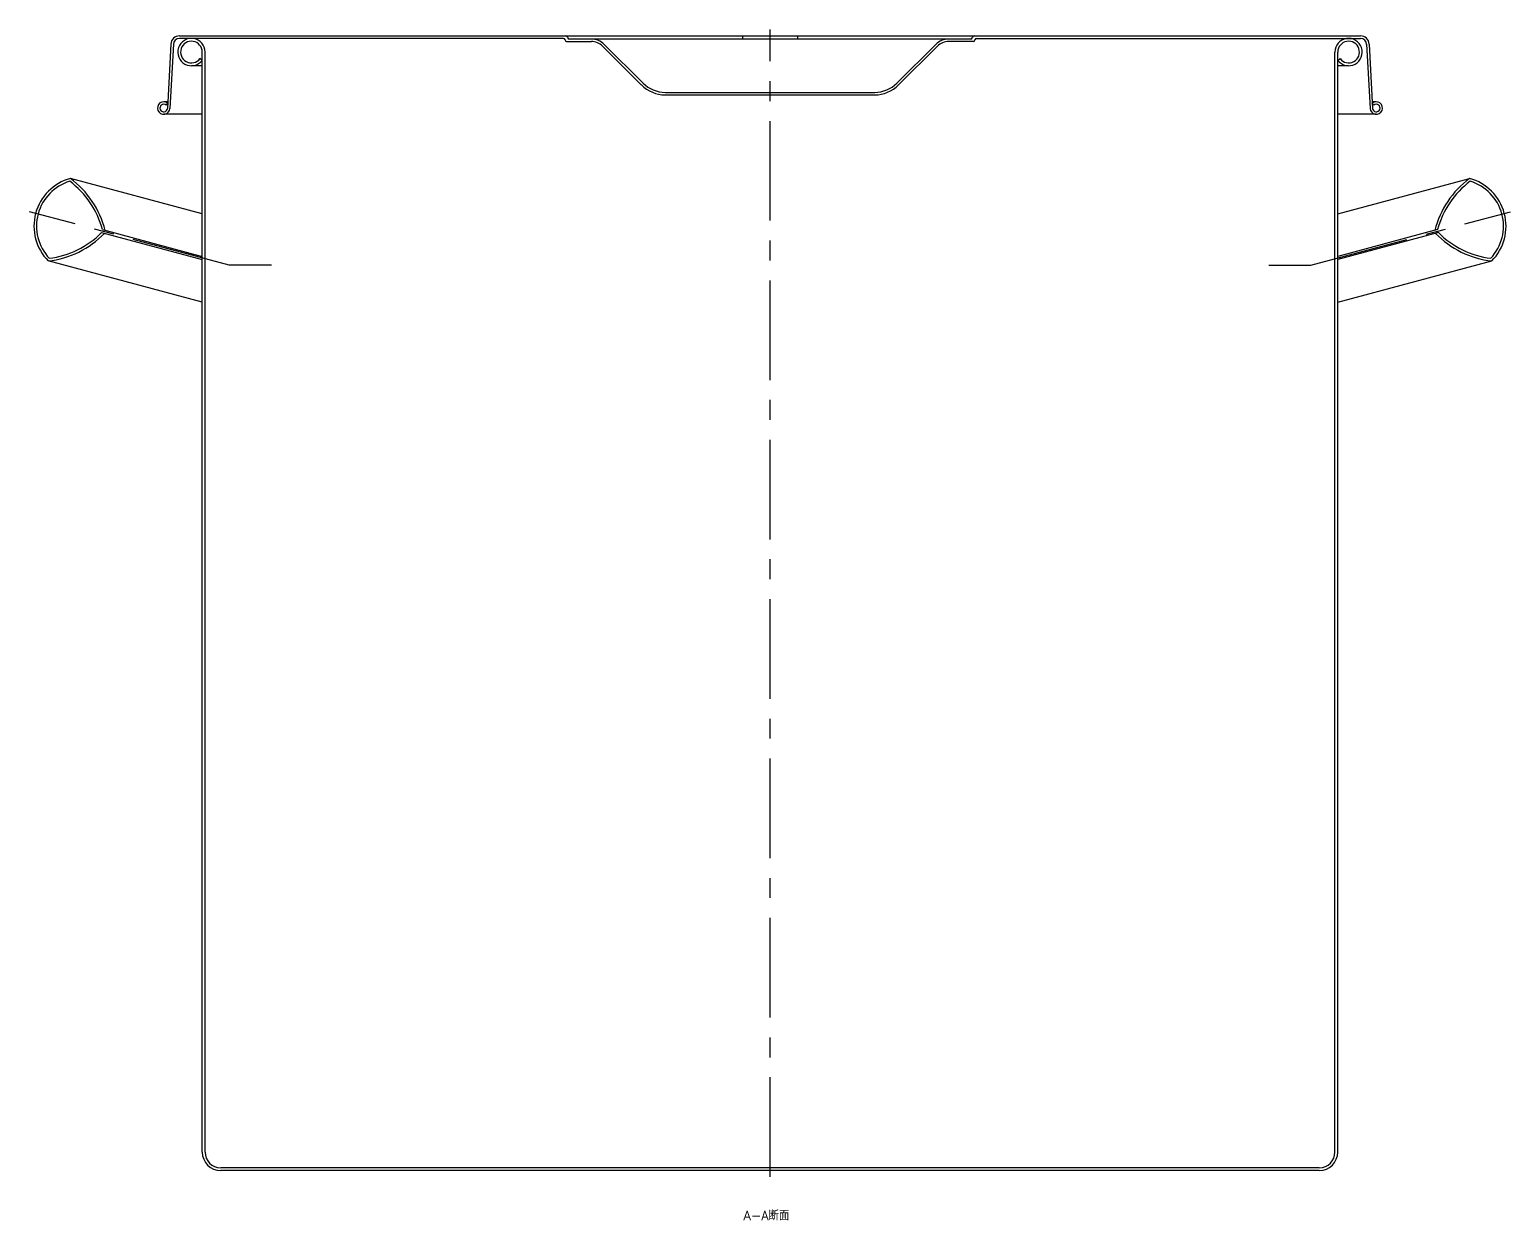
# Model space of a CAD drawing. Extents: x -247 to 740, y -678 to 197.
# Drawn here: x 268.7 to 740.5, y -638.5 to -258.9 of the extents above; entities that cross this region are included whole.
import ezdxf

# ---------------------------------------------------------------- set-up
doc = ezdxf.new("R2010")
doc.units = 0
doc.linetypes.add('CENTER', pattern=[50.8, 31.75, -6.35, 6.35, -6.35])
doc.layers.get('0').update_dxf_attribs({"linetype": 'CONTINUOUS'})
doc.layers.add('CENTER', color=1, linetype='CONTINUOUS')
doc.styles.get("Standard").update_dxf_attribs({"font": 'txt.shx', "height": 3, "bigfont": 'bigfont.shx'})

msp = doc.modelspace()

# ---------------------------------------------------------------- linework, layer by layer
at = {"color": 7, "linetype": 'CONTINUOUS'}
for p, q in [((313.67, -263.6), (312.6, -284.06)), ((314.47, -263.64), (313.39, -284.11)), ((316.46, -260.95), (692.67, -260.95)), ((438.77, -261.75), (316.46, -261.75)), ((439.77, -262.75), (447.66, -262.75)), ((568.57, -261.95), (440.57, -261.95)), ((451.77, -263.65), (464.14, -276.02)), ((495.82, -260.95), (495.82, -261.95)), ((513.32, -260.95), (513.32, -261.95)), ((557.37, -263.65), (545, -276.02)), ((569.37, -262.75), (561.47, -262.75)), ((570.37, -261.75), (692.67, -261.75)), ((694.67, -263.64), (695.74, -284.11)), ((695.47, -263.6), (696.54, -284.06)), ((323.67, -268.75), (322.95, -268.2)), ((323.67, -616.75), (323.67, -266.1)), ((324.57, -616.75), (324.57, -266.1)), ((451.2, -264.21), (463.57, -276.58)), ((557.93, -264.21), (545.56, -276.58)), ((684.57, -616.75), (684.57, -266.1)), ((685.47, -616.75), (685.47, -266.1)), ((685.47, -268.75), (686.18, -268.2)), ((323.67, -270.45), (320.22, -270.45)), ((688.92, -270.45), (685.47, -270.45)), ((312.71, -281.95), (311.4, -281.95)), ((312.17, -283.02), (312.68, -282.41)), ((471.21, -278.95), (537.92, -278.95)), ((471.21, -279.75), (537.92, -279.75)), ((697.73, -281.95), (696.43, -281.95)), ((696.96, -283.02), (696.45, -282.41)), ((323.67, -285.95), (311.4, -285.95)), ((697.73, -285.95), (685.47, -285.95)), ((323.67, -317.67), (281.66, -306.41)), ((685.47, -317.67), (727.48, -306.41)), ((291.61, -323.67), (323.67, -332.26)), ((291.87, -322.71), (323.67, -331.23)), ((717.27, -322.71), (685.47, -331.23)), ((717.53, -323.67), (685.47, -332.26)), ((323.67, -345.83), (274.62, -332.68)), ((685.47, -345.83), (734.52, -332.68)), ((679.57, -621.75), (329.57, -621.75)), ((679.57, -622.65), (329.57, -622.65))]:
    msp.add_line(p, q, dxfattribs=at)
for centre, radius, start, end in [((316.46, -263.75), 2.8, 90, 177), ((316.46, -263.75), 2, 90, 177), ((320.22, -266.1), 4.35, 0, 322.4765), ((320.22, -266.1), 3.45, 0, 322.4765), ((438.77, -262.25), 0.5, 0, 90), ((439.77, -262.25), 0.5, 180, 270), ((439.57, -261.45), 0.5, 0, 90), ((440.57, -261.45), 0.5, 180, 270), ((447.66, -267.75), 5.8, 45, 90), ((447.66, -267.75), 5, 45, 90), ((561.47, -267.75), 5.8, 90, 135), ((561.47, -267.75), 5, 90, 135), ((568.57, -261.45), 0.5, 270, 0), ((569.57, -261.45), 0.5, 90, 180), ((569.37, -262.25), 0.5, 270, 0), ((570.37, -262.25), 0.5, 90, 180), ((688.92, -266.1), 4.35, 217.5235, 180), ((688.92, -266.1), 3.45, 217.5235, 180), ((692.67, -263.75), 2.8, 3, 90), ((692.67, -263.75), 2, 3, 90), ((471.21, -268.95), 10.8, 225, 270), ((471.21, -268.95), 10, 225, 270), ((537.92, -268.95), 10, 270, 315), ((537.92, -268.95), 10.8, 270, 315), ((311.4, -283.95), 2, 50.1651, 355.2077), ((311.4, -283.95), 1.2, 50.1885, 355.2198), ((697.73, -283.95), 2, 184.7923, 129.8349), ((697.73, -283.95), 1.2, 184.7802, 129.8115), ((285.82, -321.61), 15.76, 105.3289, 224.6711), ((263.96, -330.28), 29.72, 14.2901, 53.4463), ((745.17, -330.28), 29.72, 126.5537, 165.7099), ((723.31, -321.61), 15.76, 315.3289, 74.6711), ((285.82, -321.61), 14.96, 106.8178, 223.1822), ((263.96, -330.28), 28.92, 15.1832, 52.6666), ((745.17, -330.28), 28.92, 127.3334, 164.8168), ((723.31, -321.61), 14.96, 316.8178, 73.1822), ((271.23, -303.16), 29.72, 276.5537, 315.7099), ((271.23, -303.16), 28.92, 277.3334, 314.8168), ((737.91, -303.16), 29.72, 224.2901, 263.4463), ((737.91, -303.16), 28.92, 225.1832, 262.6666), ((329.57, -616.75), 5.9, 180, 270), ((329.57, -616.75), 5, 180, 270), ((679.57, -616.75), 5, 270, 0), ((679.57, -616.75), 5.9, 270, 0)]:
    msp.add_arc(centre, radius, start, end, dxfattribs=at)
at = {"layer": 'CENTER', "color": 1, "linetype": 'CENTER'}
for p, q in [((504.57, -624.65), (504.57, -258.95)), ((332.3, -334.06), (268.67, -317.01)), ((676.83, -334.06), (740.46, -317.01)), ((345.69, -334.06), (332.3, -334.06)), ((663.45, -334.06), (676.83, -334.06))]:
    msp.add_line(p, q, dxfattribs=at)

# ---------------------------------------------------------------- texts
at = {"color": 137, "linetype": 'CONTINUOUS'}
msp.add_text('A-A断面', height=3, dxfattribs=at).set_placement((496.15, -638.49))

doc.saveas('drawing.dxf')
